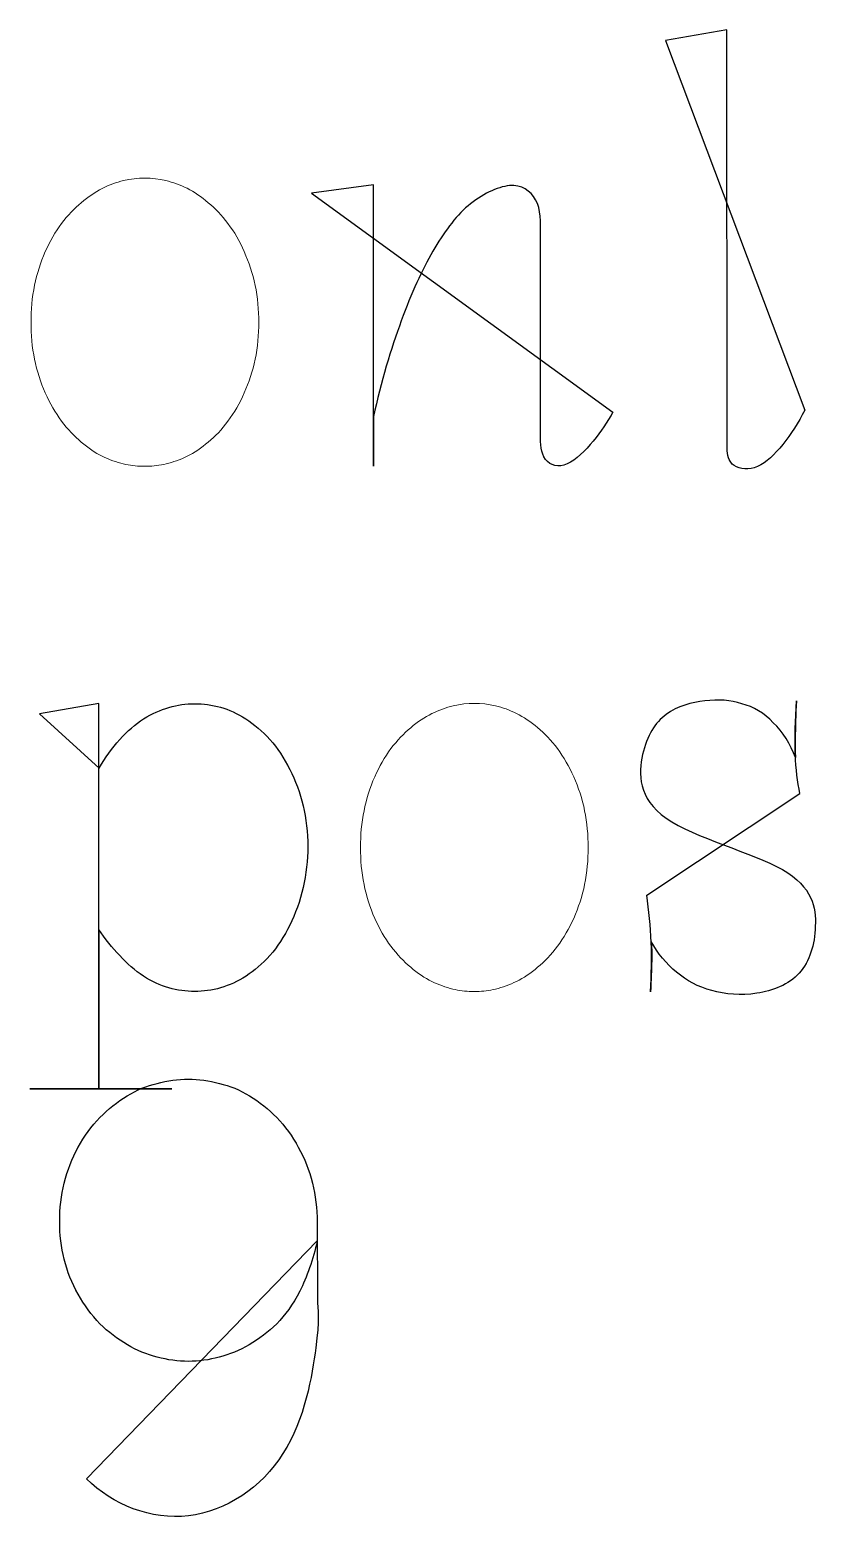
# Model space of a CAD drawing. Header units: centimetres. Extents: x -9.8 to 9.8, y -7 to 7.
# Drawn here: x -4.851 to -4.344, y 6.004 to 6.964 of the extents above; entities that cross this region are included whole.
import ezdxf

# ---------------------------------------------------------------- set-up
doc = ezdxf.new("R2010")
doc.units = ezdxf.units.CM
doc.header["$MEASUREMENT"] = 0
doc.layers.add('Layer 1', color=7, linetype='Continuous')

msp = doc.modelspace()

# ---------------------------------------------------------------- linework, layer by layer
at = {"layer": 'Layer 1', "color": 7}
for points, knots in [([(-4.44126, 6.95728), (-4.44126, 6.95728), (-4.40163, 6.96413), (-4.40163, 6.96413), (-4.40163, 6.96413), (-4.40163, 6.96413), (-4.40144, 6.69439), (-4.40144, 6.69439), (-4.40144, 6.69439), (-4.40144, 6.69039), (-4.40067, 6.68582), (-4.39686, 6.68336), (-4.39686, 6.68336), (-4.39324, 6.68087), (-4.38752, 6.68032), (-4.38181, 6.6828), (-4.38181, 6.6828), (-4.37628, 6.68529), (-4.37094, 6.69061), (-4.36562, 6.69709), (-4.36562, 6.69709), (-4.36046, 6.70357), (-4.35551, 6.71101), (-4.35152, 6.719), (-4.35152, 6.719), (-4.35152, 6.719), (-4.44126, 6.95728), (-4.44126, 6.95728)], [0, 0, 0, 0, 0.125, 0.125, 0.125, 0.125, 0.25, 0.25, 0.25, 0.25, 0.375, 0.375, 0.375, 0.375, 0.5, 0.5, 0.5, 0.5, 0.625, 0.625, 0.625, 0.625, 0.75, 0.75, 0.75, 0.75, 1, 1, 1, 1]), ([(-4.44126, 6.95728), (-4.44126, 6.95728), (-4.44126, 6.95728), (-4.44126, 6.95728), (-4.44126, 6.95728), (-4.44126, 6.95728), (-4.44126, 6.95728), (-4.44126, 6.95728)], [0, 0, 0, 0, 0.333333, 0.333333, 0.333333, 0.333333, 1, 1, 1, 1]), ([(-4.66927, 6.85897), (-4.66927, 6.85897), (-4.62926, 6.86429), (-4.62926, 6.86429), (-4.62926, 6.86429), (-4.62926, 6.86429), (-4.62926, 6.68294), (-4.62926, 6.68294), (-4.62926, 6.68294), (-4.62926, 6.68294), (-4.62927, 6.71495), (-4.62927, 6.71495), (-4.62927, 6.71495), (-4.62451, 6.73704), (-4.61803, 6.75877), (-4.61136, 6.77668), (-4.61136, 6.77668), (-4.60488, 6.79478), (-4.59784, 6.80925), (-4.59099, 6.82145), (-4.59099, 6.82145), (-4.58414, 6.83346), (-4.57689, 6.84336), (-4.56832, 6.85079), (-4.56832, 6.85079), (-4.55975, 6.85801), (-4.54964, 6.86299), (-4.54165, 6.86375), (-4.54165, 6.86375), (-4.53384, 6.86431), (-4.52813, 6.86052), (-4.5249, 6.8546), (-4.5249, 6.8546), (-4.52128, 6.84851), (-4.52165, 6.84013), (-4.52165, 6.83193), (-4.52165, 6.83193), (-4.52165, 6.83193), (-4.52165, 6.70334), (-4.52165, 6.70334), (-4.52165, 6.70334), (-4.52165, 6.69762), (-4.52165, 6.69133), (-4.51842, 6.68733), (-4.51842, 6.68733), (-4.51517, 6.68333), (-4.51022, 6.68201), (-4.5045, 6.68447), (-4.5045, 6.68447), (-4.49878, 6.68675), (-4.49288, 6.69323), (-4.48773, 6.69913), (-4.48773, 6.69913), (-4.4826, 6.70543), (-4.4786, 6.71151), (-4.47516, 6.71781), (-4.47516, 6.71781), (-4.47516, 6.71781), (-4.66927, 6.85897), (-4.66927, 6.85897)], [0, 0, 0, 0, 0.0625, 0.0625, 0.0625, 0.0625, 0.125, 0.125, 0.125, 0.125, 0.1875, 0.1875, 0.1875, 0.1875, 0.25, 0.25, 0.25, 0.25, 0.3125, 0.3125, 0.3125, 0.3125, 0.375, 0.375, 0.375, 0.375, 0.4375, 0.4375, 0.4375, 0.4375, 0.5, 0.5, 0.5, 0.5, 0.5625, 0.5625, 0.5625, 0.5625, 0.625, 0.625, 0.625, 0.625, 0.6875, 0.6875, 0.6875, 0.6875, 0.75, 0.75, 0.75, 0.75, 0.8125, 0.8125, 0.8125, 0.8125, 0.875, 0.875, 0.875, 0.875, 1, 1, 1, 1]), ([(-4.66927, 6.85897), (-4.66927, 6.85897), (-4.66927, 6.85897), (-4.66927, 6.85897), (-4.66927, 6.85897), (-4.66927, 6.85897), (-4.66927, 6.85897), (-4.66927, 6.85897)], [0, 0, 0, 0, 0.333333, 0.333333, 0.333333, 0.333333, 1, 1, 1, 1]), ([(-4.84435, 6.5235), (-4.84435, 6.5235), (-4.80625, 6.53017), (-4.80625, 6.53017), (-4.80625, 6.53017), (-4.80625, 6.53017), (-4.80625, 6.28194), (-4.80625, 6.28194), (-4.80625, 6.28194), (-4.80625, 6.28194), (-4.85065, 6.28194), (-4.85065, 6.28194), (-4.85065, 6.28194), (-4.85065, 6.28194), (-4.75921, 6.28194), (-4.75921, 6.28194), (-4.75921, 6.28194), (-4.75921, 6.28194), (-4.80625, 6.28194), (-4.80625, 6.28194), (-4.80625, 6.28194), (-4.80625, 6.28194), (-4.80625, 6.38462), (-4.80625, 6.38462), (-4.80625, 6.38462), (-4.80225, 6.37872), (-4.79768, 6.37261), (-4.79273, 6.36785), (-4.79273, 6.36785), (-4.78797, 6.36253), (-4.78281, 6.35814), (-4.77749, 6.35451), (-4.77749, 6.35451), (-4.77215, 6.35107), (-4.76662, 6.34861), (-4.76109, 6.34689), (-4.76109, 6.34689), (-4.75559, 6.34536), (-4.75006, 6.34461), (-4.74453, 6.34461), (-4.74453, 6.34461), (-4.73329, 6.34461), (-4.72204, 6.34765), (-4.71138, 6.35453), (-4.71138, 6.35453), (-4.70604, 6.35815), (-4.70072, 6.36234), (-4.69595, 6.36787), (-4.69595, 6.36787), (-4.69119, 6.3734), (-4.68682, 6.37988), (-4.6832, 6.38729), (-4.6832, 6.38729), (-4.67958, 6.39472), (-4.67653, 6.40293), (-4.67463, 6.4115), (-4.67463, 6.4115), (-4.67254, 6.42026), (-4.67159, 6.4292), (-4.67159, 6.43798), (-4.67159, 6.43798), (-4.67159, 6.44713), (-4.67254, 6.45589), (-4.67463, 6.46428), (-4.67463, 6.46428), (-4.67654, 6.47248), (-4.67958, 6.48066), (-4.6832, 6.4877), (-4.6832, 6.4877), (-4.68682, 6.49513), (-4.69122, 6.50162), (-4.69595, 6.50694), (-4.69595, 6.50694), (-4.70092, 6.51247), (-4.70624, 6.51665), (-4.71159, 6.52028), (-4.71159, 6.52028), (-4.71691, 6.52369), (-4.72244, 6.52618), (-4.72778, 6.52771), (-4.72778, 6.52771), (-4.73331, 6.52924), (-4.73881, 6.52999), (-4.74455, 6.52999), (-4.74455, 6.52999), (-4.7554, 6.52999), (-4.76664, 6.52695), (-4.77731, 6.52028), (-4.77731, 6.52028), (-4.78265, 6.51666), (-4.78797, 6.51247), (-4.79274, 6.50694), (-4.79274, 6.50694), (-4.79771, 6.5016), (-4.80208, 6.49511), (-4.80589, 6.48847), (-4.80589, 6.48847), (-4.80589, 6.48847), (-4.84435, 6.5235), (-4.84435, 6.5235)], [0, 0, 0, 0, 0.038462, 0.038462, 0.038462, 0.038462, 0.076923, 0.076923, 0.076923, 0.076923, 0.115385, 0.115385, 0.115385, 0.115385, 0.153846, 0.153846, 0.153846, 0.153846, 0.192308, 0.192308, 0.192308, 0.192308, 0.230769, 0.230769, 0.230769, 0.230769, 0.269231, 0.269231, 0.269231, 0.269231, 0.307692, 0.307692, 0.307692, 0.307692, 0.346154, 0.346154, 0.346154, 0.346154, 0.384615, 0.384615, 0.384615, 0.384615, 0.423077, 0.423077, 0.423077, 0.423077, 0.461538, 0.461538, 0.461538, 0.461538, 0.5, 0.5, 0.5, 0.5, 0.538462, 0.538462, 0.538462, 0.538462, 0.576923, 0.576923, 0.576923, 0.576923, 0.615385, 0.615385, 0.615385, 0.615385, 0.653846, 0.653846, 0.653846, 0.653846, 0.692308, 0.692308, 0.692308, 0.692308, 0.730769, 0.730769, 0.730769, 0.730769, 0.769231, 0.769231, 0.769231, 0.769231, 0.807692, 0.807692, 0.807692, 0.807692, 0.846154, 0.846154, 0.846154, 0.846154, 0.884615, 0.884615, 0.884615, 0.884615, 0.923077, 0.923077, 0.923077, 0.923077, 1, 1, 1, 1]), ([(-4.45327, 6.40674), (-4.45192, 6.39663), (-4.4506, 6.38674), (-4.45041, 6.37626), (-4.45041, 6.37626), (-4.44985, 6.36615), (-4.45041, 6.3553), (-4.45081, 6.34446), (-4.45081, 6.34446), (-4.45041, 6.35189), (-4.45025, 6.35912), (-4.45004, 6.36446), (-4.45004, 6.36446), (-4.44985, 6.36999), (-4.45004, 6.3734), (-4.45041, 6.37684), (-4.45041, 6.37684), (-4.44623, 6.36922), (-4.4407, 6.36237), (-4.43403, 6.35702), (-4.43403, 6.35702), (-4.42755, 6.35149), (-4.42014, 6.34768), (-4.41136, 6.34519), (-4.41136, 6.34519), (-4.4026, 6.34291), (-4.39252, 6.34175), (-4.38241, 6.34347), (-4.38241, 6.34347), (-4.37212, 6.345), (-4.36185, 6.349), (-4.35497, 6.35643), (-4.35497, 6.35643), (-4.3483, 6.36405), (-4.34505, 6.37471), (-4.34468, 6.38672), (-4.34468, 6.38672), (-4.3441, 6.39873), (-4.34637, 6.41186), (-4.36582, 6.4231), (-4.36582, 6.4231), (-4.38545, 6.43416), (-4.42241, 6.44347), (-4.4407, 6.45625), (-4.4407, 6.45625), (-4.45898, 6.469), (-4.45861, 6.4852), (-4.45594, 6.49721), (-4.45594, 6.49721), (-4.45308, 6.50959), (-4.44795, 6.51779), (-4.4407, 6.52311), (-4.4407, 6.52311), (-4.43348, 6.52845), (-4.42432, 6.53092), (-4.41575, 6.53187), (-4.41575, 6.53187), (-4.40718, 6.53282), (-4.39919, 6.53245), (-4.39194, 6.52996), (-4.39194, 6.52996), (-4.38432, 6.52805), (-4.37765, 6.52387), (-4.37175, 6.51776), (-4.37175, 6.51776), (-4.36566, 6.51186), (-4.36072, 6.50384), (-4.35746, 6.49527), (-4.35746, 6.49527), (-4.35765, 6.49871), (-4.35765, 6.50194), (-4.35765, 6.50802), (-4.35765, 6.50802), (-4.35746, 6.51411), (-4.35728, 6.52307), (-4.35688, 6.53183), (-4.35688, 6.53183), (-4.35746, 6.51963), (-4.35783, 6.50746), (-4.35765, 6.49754), (-4.35765, 6.49754), (-4.35728, 6.48743), (-4.35596, 6.47981), (-4.35461, 6.47219), (-4.35461, 6.47219), (-4.35461, 6.47219), (-4.45327, 6.40674), (-4.45327, 6.40674)], [0, 0, 0, 0, 0.043478, 0.043478, 0.043478, 0.043478, 0.086957, 0.086957, 0.086957, 0.086957, 0.130435, 0.130435, 0.130435, 0.130435, 0.173913, 0.173913, 0.173913, 0.173913, 0.217391, 0.217391, 0.217391, 0.217391, 0.26087, 0.26087, 0.26087, 0.26087, 0.304348, 0.304348, 0.304348, 0.304348, 0.347826, 0.347826, 0.347826, 0.347826, 0.391304, 0.391304, 0.391304, 0.391304, 0.434783, 0.434783, 0.434783, 0.434783, 0.478261, 0.478261, 0.478261, 0.478261, 0.521739, 0.521739, 0.521739, 0.521739, 0.565217, 0.565217, 0.565217, 0.565217, 0.608696, 0.608696, 0.608696, 0.608696, 0.652174, 0.652174, 0.652174, 0.652174, 0.695652, 0.695652, 0.695652, 0.695652, 0.73913, 0.73913, 0.73913, 0.73913, 0.782609, 0.782609, 0.782609, 0.782609, 0.826087, 0.826087, 0.826087, 0.826087, 0.869565, 0.869565, 0.869565, 0.869565, 0.913043, 0.913043, 0.913043, 0.913043, 1, 1, 1, 1]), ([(-4.84435, 6.5235), (-4.84435, 6.5235), (-4.84435, 6.5235), (-4.84435, 6.5235), (-4.84435, 6.5235), (-4.84435, 6.5235), (-4.84435, 6.5235), (-4.84435, 6.5235)], [0, 0, 0, 0, 0.333333, 0.333333, 0.333333, 0.333333, 1, 1, 1, 1]), ([(-4.45327, 6.40674), (-4.45327, 6.40674), (-4.45327, 6.40674), (-4.45327, 6.40674), (-4.45327, 6.40674), (-4.45327, 6.40674), (-4.45327, 6.40674), (-4.45327, 6.40674)], [0, 0, 0, 0, 0.333333, 0.333333, 0.333333, 0.333333, 1, 1, 1, 1]), ([(-4.81424, 6.03069), (-4.79728, 6.01392), (-4.77252, 6.00402), (-4.74833, 6.00688), (-4.74833, 6.00688), (-4.72433, 6.00974), (-4.70147, 6.02498), (-4.68758, 6.04689), (-4.68758, 6.04689), (-4.67348, 6.0688), (-4.66872, 6.09756), (-4.66644, 6.1151), (-4.66644, 6.1151), (-4.66395, 6.13301), (-4.6653, 6.13987), (-4.6653, 6.14653), (-4.6653, 6.14653), (-4.6653, 6.14653), (-4.66549, 6.19606), (-4.66549, 6.19606), (-4.66549, 6.19606), (-4.66568, 6.20482), (-4.66663, 6.21321), (-4.66853, 6.2212), (-4.66853, 6.2212), (-4.67062, 6.2294), (-4.67366, 6.23721), (-4.67768, 6.24425), (-4.67768, 6.24425), (-4.68149, 6.25147), (-4.68625, 6.25777), (-4.69157, 6.26349), (-4.69157, 6.26349), (-4.69691, 6.26883), (-4.70281, 6.2736), (-4.70911, 6.27741), (-4.70911, 6.27741), (-4.7152, 6.28122), (-4.72186, 6.28389), (-4.72853, 6.2854), (-4.72853, 6.2854), (-4.7352, 6.28731), (-4.74187, 6.28807), (-4.74853, 6.28807), (-4.74853, 6.28807), (-4.75519, 6.28807), (-4.76205, 6.2873), (-4.76872, 6.2854), (-4.76872, 6.2854), (-4.7752, 6.28387), (-4.78168, 6.28122), (-4.78798, 6.27741), (-4.78798, 6.27741), (-4.79425, 6.2736), (-4.80015, 6.26884), (-4.8055, 6.26349), (-4.8055, 6.26349), (-4.81103, 6.25777), (-4.81561, 6.25148), (-4.8196, 6.24425), (-4.8196, 6.24425), (-4.82341, 6.23721), (-4.82645, 6.22938), (-4.82854, 6.2212), (-4.82854, 6.2212), (-4.83045, 6.21321), (-4.8314, 6.20482), (-4.8314, 6.19643), (-4.8314, 6.19643), (-4.8314, 6.18804), (-4.83045, 6.17987), (-4.82854, 6.17225), (-4.82854, 6.17225), (-4.82663, 6.16426), (-4.82341, 6.15664), (-4.8196, 6.14958), (-4.8196, 6.14958), (-4.8156, 6.14273), (-4.81084, 6.13624), (-4.8055, 6.13053), (-4.8055, 6.13053), (-4.80016, 6.12521), (-4.79407, 6.12063), (-4.7878, 6.11701), (-4.7878, 6.11701), (-4.78171, 6.11339), (-4.77523, 6.11071), (-4.76854, 6.10902), (-4.76854, 6.10902), (-4.76187, 6.1073), (-4.7552, 6.10635), (-4.74854, 6.10635), (-4.74854, 6.10635), (-4.74188, 6.10635), (-4.7352, 6.1073), (-4.72872, 6.10902), (-4.72872, 6.10902), (-4.72205, 6.11074), (-4.71557, 6.11341), (-4.7093, 6.11701), (-4.7093, 6.11701), (-4.703, 6.12063), (-4.6971, 6.12521), (-4.69157, 6.13053), (-4.69157, 6.13053), (-4.68623, 6.13625), (-4.68128, 6.14254), (-4.6767, 6.15149), (-4.6767, 6.15149), (-4.67231, 6.16043), (-4.66813, 6.17207), (-4.66546, 6.18388), (-4.66546, 6.18388), (-4.66546, 6.18388), (-4.81424, 6.03069), (-4.81424, 6.03069)], [0, 0, 0, 0, 0.033333, 0.033333, 0.033333, 0.033333, 0.066667, 0.066667, 0.066667, 0.066667, 0.1, 0.1, 0.1, 0.1, 0.133333, 0.133333, 0.133333, 0.133333, 0.166667, 0.166667, 0.166667, 0.166667, 0.2, 0.2, 0.2, 0.2, 0.233333, 0.233333, 0.233333, 0.233333, 0.266667, 0.266667, 0.266667, 0.266667, 0.3, 0.3, 0.3, 0.3, 0.333333, 0.333333, 0.333333, 0.333333, 0.366667, 0.366667, 0.366667, 0.366667, 0.4, 0.4, 0.4, 0.4, 0.433333, 0.433333, 0.433333, 0.433333, 0.466667, 0.466667, 0.466667, 0.466667, 0.5, 0.5, 0.5, 0.5, 0.533333, 0.533333, 0.533333, 0.533333, 0.566667, 0.566667, 0.566667, 0.566667, 0.6, 0.6, 0.6, 0.6, 0.633333, 0.633333, 0.633333, 0.633333, 0.666667, 0.666667, 0.666667, 0.666667, 0.7, 0.7, 0.7, 0.7, 0.733333, 0.733333, 0.733333, 0.733333, 0.766667, 0.766667, 0.766667, 0.766667, 0.8, 0.8, 0.8, 0.8, 0.833333, 0.833333, 0.833333, 0.833333, 0.866667, 0.866667, 0.866667, 0.866667, 0.9, 0.9, 0.9, 0.9, 0.933333, 0.933333, 0.933333, 0.933333, 1, 1, 1, 1]), ([(-4.81424, 6.03069), (-4.81424, 6.03069), (-4.81424, 6.03069), (-4.81424, 6.03069), (-4.81424, 6.03069), (-4.81424, 6.03069), (-4.81424, 6.03069), (-4.81424, 6.03069)], [0, 0, 0, 0, 0.333333, 0.333333, 0.333333, 0.333333, 1, 1, 1, 1])]:
    msp.add_open_spline(points, degree=3, knots=knots, dxfattribs=at)
at = {"layer": 'Layer 1', "color": 9, "lineweight": 0}
for points, knots in [([(-4.44126, 6.95728), (-4.44126, 6.95728), (-4.40163, 6.96413), (-4.40163, 6.96413), (-4.40163, 6.96413), (-4.40163, 6.96413), (-4.40144, 6.69439), (-4.40144, 6.69439), (-4.40144, 6.69439), (-4.40144, 6.69039), (-4.40067, 6.68582), (-4.39686, 6.68336), (-4.39686, 6.68336), (-4.39324, 6.68087), (-4.38752, 6.68032), (-4.38181, 6.6828), (-4.38181, 6.6828), (-4.37628, 6.68529), (-4.37094, 6.69061), (-4.36562, 6.69709), (-4.36562, 6.69709), (-4.36046, 6.70357), (-4.35551, 6.71101), (-4.35152, 6.719)], [0, 0, 0, 0, 0.142857, 0.142857, 0.142857, 0.142857, 0.285714, 0.285714, 0.285714, 0.285714, 0.428571, 0.428571, 0.428571, 0.428571, 0.571429, 0.571429, 0.571429, 0.571429, 0.714286, 0.714286, 0.714286, 0.714286, 1, 1, 1, 1]), ([(-4.44126, 6.95728), (-4.44126, 6.95728), (-4.44126, 6.95728), (-4.44126, 6.95728), (-4.44126, 6.95728), (-4.44126, 6.95728), (-4.44126, 6.95728), (-4.44126, 6.95728)], [0, 0, 0, 0, 0.333333, 0.333333, 0.333333, 0.333333, 1, 1, 1, 1]), ([(-4.66927, 6.85897), (-4.66927, 6.85897), (-4.62926, 6.86429), (-4.62926, 6.86429), (-4.62926, 6.86429), (-4.62926, 6.86429), (-4.62926, 6.68294), (-4.62926, 6.68294), (-4.62926, 6.68294), (-4.62926, 6.68294), (-4.62927, 6.71495), (-4.62927, 6.71495), (-4.62927, 6.71495), (-4.62451, 6.73704), (-4.61803, 6.75877), (-4.61136, 6.77668), (-4.61136, 6.77668), (-4.60488, 6.79478), (-4.59784, 6.80925), (-4.59099, 6.82145), (-4.59099, 6.82145), (-4.58414, 6.83346), (-4.57689, 6.84336), (-4.56832, 6.85079), (-4.56832, 6.85079), (-4.55975, 6.85801), (-4.54964, 6.86299), (-4.54165, 6.86375), (-4.54165, 6.86375), (-4.53384, 6.86431), (-4.52813, 6.86052), (-4.5249, 6.8546), (-4.5249, 6.8546), (-4.52128, 6.84851), (-4.52165, 6.84013), (-4.52165, 6.83193), (-4.52165, 6.83193), (-4.52165, 6.83193), (-4.52165, 6.70334), (-4.52165, 6.70334), (-4.52165, 6.70334), (-4.52165, 6.69762), (-4.52165, 6.69133), (-4.51842, 6.68733), (-4.51842, 6.68733), (-4.51517, 6.68333), (-4.51022, 6.68201), (-4.5045, 6.68447), (-4.5045, 6.68447), (-4.49878, 6.68675), (-4.49288, 6.69323), (-4.48773, 6.69913), (-4.48773, 6.69913), (-4.4826, 6.70543), (-4.4786, 6.71151), (-4.47516, 6.71781)], [0, 0, 0, 0, 0.066667, 0.066667, 0.066667, 0.066667, 0.133333, 0.133333, 0.133333, 0.133333, 0.2, 0.2, 0.2, 0.2, 0.266667, 0.266667, 0.266667, 0.266667, 0.333333, 0.333333, 0.333333, 0.333333, 0.4, 0.4, 0.4, 0.4, 0.466667, 0.466667, 0.466667, 0.466667, 0.533333, 0.533333, 0.533333, 0.533333, 0.6, 0.6, 0.6, 0.6, 0.666667, 0.666667, 0.666667, 0.666667, 0.733333, 0.733333, 0.733333, 0.733333, 0.8, 0.8, 0.8, 0.8, 0.866667, 0.866667, 0.866667, 0.866667, 1, 1, 1, 1]), ([(-4.66927, 6.85897), (-4.66927, 6.85897), (-4.66927, 6.85897), (-4.66927, 6.85897), (-4.66927, 6.85897), (-4.66927, 6.85897), (-4.66927, 6.85897), (-4.66927, 6.85897)], [0, 0, 0, 0, 0.333333, 0.333333, 0.333333, 0.333333, 1, 1, 1, 1]), ([(-4.84435, 6.5235), (-4.84435, 6.5235), (-4.80625, 6.53017), (-4.80625, 6.53017), (-4.80625, 6.53017), (-4.80625, 6.53017), (-4.80625, 6.28194), (-4.80625, 6.28194), (-4.80625, 6.28194), (-4.80625, 6.28194), (-4.85065, 6.28194), (-4.85065, 6.28194), (-4.85065, 6.28194), (-4.85065, 6.28194), (-4.75921, 6.28194), (-4.75921, 6.28194), (-4.75921, 6.28194), (-4.75921, 6.28194), (-4.80625, 6.28194), (-4.80625, 6.28194), (-4.80625, 6.28194), (-4.80625, 6.28194), (-4.80625, 6.38462), (-4.80625, 6.38462), (-4.80625, 6.38462), (-4.80225, 6.37872), (-4.79768, 6.37261), (-4.79273, 6.36785), (-4.79273, 6.36785), (-4.78797, 6.36253), (-4.78281, 6.35814), (-4.77749, 6.35451), (-4.77749, 6.35451), (-4.77215, 6.35107), (-4.76662, 6.34861), (-4.76109, 6.34689), (-4.76109, 6.34689), (-4.75559, 6.34536), (-4.75006, 6.34461), (-4.74453, 6.34461), (-4.74453, 6.34461), (-4.73329, 6.34461), (-4.72204, 6.34765), (-4.71138, 6.35453), (-4.71138, 6.35453), (-4.70604, 6.35815), (-4.70072, 6.36234), (-4.69595, 6.36787), (-4.69595, 6.36787), (-4.69119, 6.3734), (-4.68682, 6.37988), (-4.6832, 6.38729), (-4.6832, 6.38729), (-4.67958, 6.39472), (-4.67653, 6.40293), (-4.67463, 6.4115), (-4.67463, 6.4115), (-4.67254, 6.42026), (-4.67159, 6.4292), (-4.67159, 6.43798), (-4.67159, 6.43798), (-4.67159, 6.44713), (-4.67254, 6.45589), (-4.67463, 6.46428), (-4.67463, 6.46428), (-4.67654, 6.47248), (-4.67958, 6.48066), (-4.6832, 6.4877), (-4.6832, 6.4877), (-4.68682, 6.49513), (-4.69122, 6.50162), (-4.69595, 6.50694), (-4.69595, 6.50694), (-4.70092, 6.51247), (-4.70624, 6.51665), (-4.71159, 6.52028), (-4.71159, 6.52028), (-4.71691, 6.52369), (-4.72244, 6.52618), (-4.72778, 6.52771), (-4.72778, 6.52771), (-4.73331, 6.52924), (-4.73881, 6.52999), (-4.74455, 6.52999), (-4.74455, 6.52999), (-4.7554, 6.52999), (-4.76664, 6.52695), (-4.77731, 6.52028), (-4.77731, 6.52028), (-4.78265, 6.51666), (-4.78797, 6.51247), (-4.79274, 6.50694), (-4.79274, 6.50694), (-4.79771, 6.5016), (-4.80208, 6.49511), (-4.80589, 6.48847)], [0, 0, 0, 0, 0.04, 0.04, 0.04, 0.04, 0.08, 0.08, 0.08, 0.08, 0.12, 0.12, 0.12, 0.12, 0.16, 0.16, 0.16, 0.16, 0.2, 0.2, 0.2, 0.2, 0.24, 0.24, 0.24, 0.24, 0.28, 0.28, 0.28, 0.28, 0.32, 0.32, 0.32, 0.32, 0.36, 0.36, 0.36, 0.36, 0.4, 0.4, 0.4, 0.4, 0.44, 0.44, 0.44, 0.44, 0.48, 0.48, 0.48, 0.48, 0.52, 0.52, 0.52, 0.52, 0.56, 0.56, 0.56, 0.56, 0.6, 0.6, 0.6, 0.6, 0.64, 0.64, 0.64, 0.64, 0.68, 0.68, 0.68, 0.68, 0.72, 0.72, 0.72, 0.72, 0.76, 0.76, 0.76, 0.76, 0.8, 0.8, 0.8, 0.8, 0.84, 0.84, 0.84, 0.84, 0.88, 0.88, 0.88, 0.88, 0.92, 0.92, 0.92, 0.92, 1, 1, 1, 1]), ([(-4.45327, 6.40674), (-4.45192, 6.39663), (-4.4506, 6.38674), (-4.45041, 6.37626), (-4.45041, 6.37626), (-4.44985, 6.36615), (-4.45041, 6.3553), (-4.45081, 6.34446), (-4.45081, 6.34446), (-4.45041, 6.35189), (-4.45025, 6.35912), (-4.45004, 6.36446), (-4.45004, 6.36446), (-4.44985, 6.36999), (-4.45004, 6.3734), (-4.45041, 6.37684), (-4.45041, 6.37684), (-4.44623, 6.36922), (-4.4407, 6.36237), (-4.43403, 6.35702), (-4.43403, 6.35702), (-4.42755, 6.35149), (-4.42014, 6.34768), (-4.41136, 6.34519), (-4.41136, 6.34519), (-4.4026, 6.34291), (-4.39252, 6.34175), (-4.38241, 6.34347), (-4.38241, 6.34347), (-4.37212, 6.345), (-4.36185, 6.349), (-4.35497, 6.35643), (-4.35497, 6.35643), (-4.3483, 6.36405), (-4.34505, 6.37471), (-4.34468, 6.38672), (-4.34468, 6.38672), (-4.3441, 6.39873), (-4.34637, 6.41186), (-4.36582, 6.4231), (-4.36582, 6.4231), (-4.38545, 6.43416), (-4.42241, 6.44347), (-4.4407, 6.45625), (-4.4407, 6.45625), (-4.45898, 6.469), (-4.45861, 6.4852), (-4.45594, 6.49721), (-4.45594, 6.49721), (-4.45308, 6.50959), (-4.44795, 6.51779), (-4.4407, 6.52311), (-4.4407, 6.52311), (-4.43348, 6.52845), (-4.42432, 6.53092), (-4.41575, 6.53187), (-4.41575, 6.53187), (-4.40718, 6.53282), (-4.39919, 6.53245), (-4.39194, 6.52996), (-4.39194, 6.52996), (-4.38432, 6.52805), (-4.37765, 6.52387), (-4.37175, 6.51776), (-4.37175, 6.51776), (-4.36566, 6.51186), (-4.36072, 6.50384), (-4.35746, 6.49527), (-4.35746, 6.49527), (-4.35765, 6.49871), (-4.35765, 6.50194), (-4.35765, 6.50802), (-4.35765, 6.50802), (-4.35746, 6.51411), (-4.35728, 6.52307), (-4.35688, 6.53183), (-4.35688, 6.53183), (-4.35746, 6.51963), (-4.35783, 6.50746), (-4.35765, 6.49754), (-4.35765, 6.49754), (-4.35728, 6.48743), (-4.35596, 6.47981), (-4.35461, 6.47219)], [0, 0, 0, 0, 0.045455, 0.045455, 0.045455, 0.045455, 0.090909, 0.090909, 0.090909, 0.090909, 0.136364, 0.136364, 0.136364, 0.136364, 0.181818, 0.181818, 0.181818, 0.181818, 0.227273, 0.227273, 0.227273, 0.227273, 0.272727, 0.272727, 0.272727, 0.272727, 0.318182, 0.318182, 0.318182, 0.318182, 0.363636, 0.363636, 0.363636, 0.363636, 0.409091, 0.409091, 0.409091, 0.409091, 0.454545, 0.454545, 0.454545, 0.454545, 0.5, 0.5, 0.5, 0.5, 0.545455, 0.545455, 0.545455, 0.545455, 0.590909, 0.590909, 0.590909, 0.590909, 0.636364, 0.636364, 0.636364, 0.636364, 0.681818, 0.681818, 0.681818, 0.681818, 0.727273, 0.727273, 0.727273, 0.727273, 0.772727, 0.772727, 0.772727, 0.772727, 0.818182, 0.818182, 0.818182, 0.818182, 0.863636, 0.863636, 0.863636, 0.863636, 0.909091, 0.909091, 0.909091, 0.909091, 1, 1, 1, 1]), ([(-4.84435, 6.5235), (-4.84435, 6.5235), (-4.84435, 6.5235), (-4.84435, 6.5235), (-4.84435, 6.5235), (-4.84435, 6.5235), (-4.84435, 6.5235), (-4.84435, 6.5235)], [0, 0, 0, 0, 0.333333, 0.333333, 0.333333, 0.333333, 1, 1, 1, 1]), ([(-4.45327, 6.40674), (-4.45327, 6.40674), (-4.45327, 6.40674), (-4.45327, 6.40674), (-4.45327, 6.40674), (-4.45327, 6.40674), (-4.45327, 6.40674), (-4.45327, 6.40674)], [0, 0, 0, 0, 0.333333, 0.333333, 0.333333, 0.333333, 1, 1, 1, 1]), ([(-4.81424, 6.03069), (-4.79728, 6.01392), (-4.77252, 6.00402), (-4.74833, 6.00688), (-4.74833, 6.00688), (-4.72433, 6.00974), (-4.70147, 6.02498), (-4.68758, 6.04689), (-4.68758, 6.04689), (-4.67348, 6.0688), (-4.66872, 6.09756), (-4.66644, 6.1151), (-4.66644, 6.1151), (-4.66395, 6.13301), (-4.6653, 6.13987), (-4.6653, 6.14653), (-4.6653, 6.14653), (-4.6653, 6.14653), (-4.66549, 6.19606), (-4.66549, 6.19606), (-4.66549, 6.19606), (-4.66568, 6.20482), (-4.66663, 6.21321), (-4.66853, 6.2212), (-4.66853, 6.2212), (-4.67062, 6.2294), (-4.67366, 6.23721), (-4.67768, 6.24425), (-4.67768, 6.24425), (-4.68149, 6.25147), (-4.68625, 6.25777), (-4.69157, 6.26349), (-4.69157, 6.26349), (-4.69691, 6.26883), (-4.70281, 6.2736), (-4.70911, 6.27741), (-4.70911, 6.27741), (-4.7152, 6.28122), (-4.72186, 6.28389), (-4.72853, 6.2854), (-4.72853, 6.2854), (-4.7352, 6.28731), (-4.74187, 6.28807), (-4.74853, 6.28807), (-4.74853, 6.28807), (-4.75519, 6.28807), (-4.76205, 6.2873), (-4.76872, 6.2854), (-4.76872, 6.2854), (-4.7752, 6.28387), (-4.78168, 6.28122), (-4.78798, 6.27741), (-4.78798, 6.27741), (-4.79425, 6.2736), (-4.80015, 6.26884), (-4.8055, 6.26349), (-4.8055, 6.26349), (-4.81103, 6.25777), (-4.81561, 6.25148), (-4.8196, 6.24425), (-4.8196, 6.24425), (-4.82341, 6.23721), (-4.82645, 6.22938), (-4.82854, 6.2212), (-4.82854, 6.2212), (-4.83045, 6.21321), (-4.8314, 6.20482), (-4.8314, 6.19643), (-4.8314, 6.19643), (-4.8314, 6.18804), (-4.83045, 6.17987), (-4.82854, 6.17225), (-4.82854, 6.17225), (-4.82663, 6.16426), (-4.82341, 6.15664), (-4.8196, 6.14958), (-4.8196, 6.14958), (-4.8156, 6.14273), (-4.81084, 6.13624), (-4.8055, 6.13053), (-4.8055, 6.13053), (-4.80016, 6.12521), (-4.79407, 6.12063), (-4.7878, 6.11701), (-4.7878, 6.11701), (-4.78171, 6.11339), (-4.77523, 6.11071), (-4.76854, 6.10902), (-4.76854, 6.10902), (-4.76187, 6.1073), (-4.7552, 6.10635), (-4.74854, 6.10635), (-4.74854, 6.10635), (-4.74188, 6.10635), (-4.7352, 6.1073), (-4.72872, 6.10902), (-4.72872, 6.10902), (-4.72205, 6.11074), (-4.71557, 6.11341), (-4.7093, 6.11701), (-4.7093, 6.11701), (-4.703, 6.12063), (-4.6971, 6.12521), (-4.69157, 6.13053), (-4.69157, 6.13053), (-4.68623, 6.13625), (-4.68128, 6.14254), (-4.6767, 6.15149), (-4.6767, 6.15149), (-4.67231, 6.16043), (-4.66813, 6.17207), (-4.66546, 6.18388)], [0, 0, 0, 0, 0.034483, 0.034483, 0.034483, 0.034483, 0.068966, 0.068966, 0.068966, 0.068966, 0.103448, 0.103448, 0.103448, 0.103448, 0.137931, 0.137931, 0.137931, 0.137931, 0.172414, 0.172414, 0.172414, 0.172414, 0.206897, 0.206897, 0.206897, 0.206897, 0.241379, 0.241379, 0.241379, 0.241379, 0.275862, 0.275862, 0.275862, 0.275862, 0.310345, 0.310345, 0.310345, 0.310345, 0.344828, 0.344828, 0.344828, 0.344828, 0.37931, 0.37931, 0.37931, 0.37931, 0.413793, 0.413793, 0.413793, 0.413793, 0.448276, 0.448276, 0.448276, 0.448276, 0.482759, 0.482759, 0.482759, 0.482759, 0.517241, 0.517241, 0.517241, 0.517241, 0.551724, 0.551724, 0.551724, 0.551724, 0.586207, 0.586207, 0.586207, 0.586207, 0.62069, 0.62069, 0.62069, 0.62069, 0.655172, 0.655172, 0.655172, 0.655172, 0.689655, 0.689655, 0.689655, 0.689655, 0.724138, 0.724138, 0.724138, 0.724138, 0.758621, 0.758621, 0.758621, 0.758621, 0.793103, 0.793103, 0.793103, 0.793103, 0.827586, 0.827586, 0.827586, 0.827586, 0.862069, 0.862069, 0.862069, 0.862069, 0.896552, 0.896552, 0.896552, 0.896552, 0.931034, 0.931034, 0.931034, 0.931034, 1, 1, 1, 1]), ([(-4.81424, 6.03069), (-4.81424, 6.03069), (-4.81424, 6.03069), (-4.81424, 6.03069), (-4.81424, 6.03069), (-4.81424, 6.03069), (-4.81424, 6.03069), (-4.81424, 6.03069)], [0, 0, 0, 0, 0.333333, 0.333333, 0.333333, 0.333333, 1, 1, 1, 1])]:
    msp.add_open_spline(points, degree=3, knots=knots, dxfattribs=at)
at = {"layer": 'Layer 1', "color": 7, "lineweight": 0}
for points in [[(-4.77691, 6.68296), (-4.77691, 6.68296), (-4.77826, 6.68296), (-4.77826, 6.68296), (-4.77826, 6.68296), (-4.78226, 6.68296), (-4.78625, 6.68352), (-4.79043, 6.68449), (-4.79043, 6.68449), (-4.79482, 6.68563), (-4.79937, 6.68716), (-4.80395, 6.68944), (-4.80395, 6.68944), (-4.80853, 6.69172), (-4.8131, 6.69476), (-4.81747, 6.69857), (-4.81747, 6.69857), (-4.82186, 6.70219), (-4.82623, 6.70656), (-4.83022, 6.71209), (-4.83022, 6.71209), (-4.83422, 6.71743), (-4.83765, 6.72352), (-4.8407, 6.73019), (-4.8407, 6.73019), (-4.84374, 6.73704), (-4.84604, 6.74429), (-4.84755, 6.75191), (-4.84755, 6.75191), (-4.84927, 6.75972), (-4.84983, 6.76771), (-4.84983, 6.77572), (-4.84983, 6.77572), (-4.84983, 6.78353), (-4.84927, 6.79173), (-4.84755, 6.79953), (-4.84755, 6.79953), (-4.84602, 6.80715), (-4.84374, 6.81419), (-4.8407, 6.82125), (-4.8407, 6.82125), (-4.83766, 6.82792), (-4.83422, 6.834), (-4.83022, 6.83935), (-4.83022, 6.83935), (-4.82622, 6.84469), (-4.82183, 6.84927), (-4.81747, 6.85269), (-4.81747, 6.85269), (-4.80871, 6.86031), (-4.79937, 6.86489), (-4.79024, 6.86698), (-4.79024, 6.86698), (-4.78109, 6.86907), (-4.77196, 6.86907), (-4.76299, 6.86698), (-4.76299, 6.86698), (-4.75841, 6.86584), (-4.75384, 6.86412), (-4.74926, 6.86201), (-4.74926, 6.86201), (-4.74468, 6.85973), (-4.74011, 6.85651), (-4.73574, 6.85267), (-4.73574, 6.85267), (-4.73116, 6.84923), (-4.72698, 6.84468), (-4.72299, 6.83933), (-4.72299, 6.83933), (-4.71899, 6.83401), (-4.71537, 6.8279), (-4.71251, 6.82123), (-4.71251, 6.82123), (-4.70947, 6.81417), (-4.70701, 6.80713), (-4.70547, 6.79951), (-4.70547, 6.79951), (-4.70394, 6.7917), (-4.70319, 6.7835), (-4.70319, 6.7757), (-4.70319, 6.7757), (-4.70319, 6.76771), (-4.70396, 6.75969), (-4.70547, 6.75189), (-4.70547, 6.75189), (-4.707, 6.74427), (-4.70947, 6.73702), (-4.71251, 6.73017), (-4.71251, 6.73017), (-4.71537, 6.7235), (-4.71899, 6.71742), (-4.72299, 6.71207), (-4.72299, 6.71207), (-4.72699, 6.70654), (-4.73119, 6.70217), (-4.73574, 6.69855), (-4.73574, 6.69855), (-4.74013, 6.69474), (-4.74468, 6.6917), (-4.74926, 6.68942), (-4.74926, 6.68942), (-4.75384, 6.68714), (-4.75841, 6.68561), (-4.76278, 6.68447), (-4.76278, 6.68447), (-4.76699, 6.68352), (-4.77098, 6.68294), (-4.77498, 6.68294), (-4.77498, 6.68294), (-4.77498, 6.68294), (-4.77691, 6.68294), (-4.77691, 6.68294), (-4.77691, 6.68294), (-4.77691, 6.68294), (-4.77691, 6.68296), (-4.77691, 6.68296)], [(-4.56471, 6.34462), (-4.56471, 6.34462), (-4.56603, 6.34462), (-4.56603, 6.34462), (-4.56603, 6.34462), (-4.57003, 6.34462), (-4.57402, 6.3452), (-4.57823, 6.34615), (-4.57823, 6.34615), (-4.58262, 6.34729), (-4.58717, 6.34882), (-4.59175, 6.3511), (-4.59175, 6.3511), (-4.5963, 6.35319), (-4.60088, 6.35644), (-4.60527, 6.36025), (-4.60527, 6.36025), (-4.60966, 6.36387), (-4.61403, 6.36845), (-4.61802, 6.37377), (-4.61802, 6.37377), (-4.62202, 6.37909), (-4.62545, 6.3852), (-4.6285, 6.39168), (-4.6285, 6.39168), (-4.63154, 6.39872), (-4.63384, 6.40597), (-4.63535, 6.41359), (-4.63535, 6.41359), (-4.63707, 6.4214), (-4.63763, 6.42941), (-4.63763, 6.4374), (-4.63763, 6.4374), (-4.63763, 6.44539), (-4.63707, 6.4532), (-4.63535, 6.46103), (-4.63535, 6.46103), (-4.63382, 6.46865), (-4.63154, 6.47608), (-4.6285, 6.48294), (-4.6285, 6.48294), (-4.62546, 6.48961), (-4.62202, 6.49551), (-4.61802, 6.50104), (-4.61802, 6.50104), (-4.61402, 6.50636), (-4.60966, 6.51075), (-4.60527, 6.51456), (-4.60527, 6.51456), (-4.59649, 6.52218), (-4.58717, 6.52636), (-4.57802, 6.52866), (-4.57802, 6.52866), (-4.56887, 6.53075), (-4.55974, 6.53075), (-4.55077, 6.52866), (-4.55077, 6.52866), (-4.54619, 6.52752), (-4.54162, 6.52599), (-4.53706, 6.52371), (-4.53706, 6.52371), (-4.53248, 6.52143), (-4.52791, 6.51837), (-4.52354, 6.51458), (-4.52354, 6.51458), (-4.51896, 6.51077), (-4.51476, 6.50638), (-4.51079, 6.50106), (-4.51079, 6.50106), (-4.50679, 6.49553), (-4.50317, 6.48963), (-4.50031, 6.48296), (-4.50031, 6.48296), (-4.49727, 6.47611), (-4.49478, 6.46867), (-4.49325, 6.46105), (-4.49325, 6.46105), (-4.49172, 6.45324), (-4.49097, 6.44541), (-4.49097, 6.43742), (-4.49097, 6.43742), (-4.49097, 6.42943), (-4.49174, 6.42141), (-4.49325, 6.41361), (-4.49325, 6.41361), (-4.49478, 6.40599), (-4.49725, 6.39874), (-4.50031, 6.3917), (-4.50031, 6.3917), (-4.50317, 6.38522), (-4.50679, 6.37913), (-4.51079, 6.37379), (-4.51079, 6.37379), (-4.51479, 6.36845), (-4.51899, 6.36387), (-4.52354, 6.36027), (-4.52354, 6.36027), (-4.52793, 6.35646), (-4.53248, 6.35323), (-4.53706, 6.35112), (-4.53706, 6.35112), (-4.54161, 6.34884), (-4.54619, 6.34731), (-4.55058, 6.34617), (-4.55058, 6.34617), (-4.55476, 6.34522), (-4.55878, 6.34464), (-4.56275, 6.34464), (-4.56275, 6.34464), (-4.56275, 6.34464), (-4.56471, 6.34464), (-4.56471, 6.34464), (-4.56471, 6.34464), (-4.56471, 6.34464), (-4.56471, 6.34462), (-4.56471, 6.34462)]]:
    msp.add_open_spline(points, degree=3, knots=[0, 0, 0, 0, 0.033333, 0.033333, 0.033333, 0.033333, 0.066667, 0.066667, 0.066667, 0.066667, 0.1, 0.1, 0.1, 0.1, 0.133333, 0.133333, 0.133333, 0.133333, 0.166667, 0.166667, 0.166667, 0.166667, 0.2, 0.2, 0.2, 0.2, 0.233333, 0.233333, 0.233333, 0.233333, 0.266667, 0.266667, 0.266667, 0.266667, 0.3, 0.3, 0.3, 0.3, 0.333333, 0.333333, 0.333333, 0.333333, 0.366667, 0.366667, 0.366667, 0.366667, 0.4, 0.4, 0.4, 0.4, 0.433333, 0.433333, 0.433333, 0.433333, 0.466667, 0.466667, 0.466667, 0.466667, 0.5, 0.5, 0.5, 0.5, 0.533333, 0.533333, 0.533333, 0.533333, 0.566667, 0.566667, 0.566667, 0.566667, 0.6, 0.6, 0.6, 0.6, 0.633333, 0.633333, 0.633333, 0.633333, 0.666667, 0.666667, 0.666667, 0.666667, 0.7, 0.7, 0.7, 0.7, 0.733333, 0.733333, 0.733333, 0.733333, 0.766667, 0.766667, 0.766667, 0.766667, 0.8, 0.8, 0.8, 0.8, 0.833333, 0.833333, 0.833333, 0.833333, 0.866667, 0.866667, 0.866667, 0.866667, 0.9, 0.9, 0.9, 0.9, 0.933333, 0.933333, 0.933333, 0.933333, 1, 1, 1, 1], dxfattribs=at)

doc.saveas('drawing.dxf')
